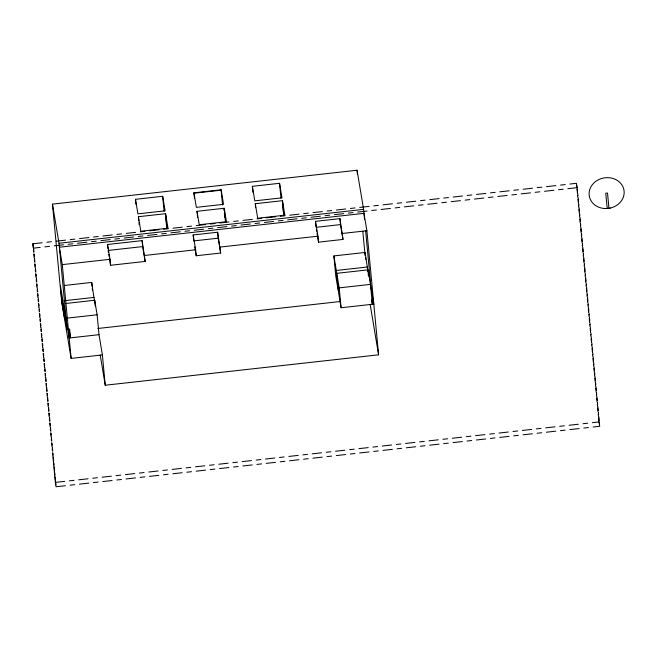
<?xml version="1.0" encoding="UTF-8"?>
<svg xmlns="http://www.w3.org/2000/svg" width="657" height="657" viewBox="0 0 657 657"><rect width="100%" height="100%" fill="white"/><g stroke="black" fill="none" stroke-linecap="round" stroke-linejoin="round"><path stroke-width="0.99" d="M71.128 358.394L62.284 264.623L59.376 247.229L363.978 213.344L366.893 230.738L378.596 354.821L105.251 385.232L102.385 354.92L71.128 358.394L61.676 301.883L52.453 204.13L357.055 170.245L363.608 209.369L364.553 219.422M135.49 199.317L162.673 196.295L165.104 210.831L137.921 213.853L135.49 199.317L135.958 204.294M193.93 192.821L221.113 189.799L223.544 204.335L196.361 207.357L193.93 192.821L194.439 198.192M252.37 186.317L279.553 183.295L281.984 197.831L254.801 200.853L252.37 186.317L252.929 192.287M193.963 193.215L221.146 190.193M138.397 216.711L165.58 213.689L168.011 228.217L140.828 231.248L138.397 216.711L138.775 220.686M255.277 203.711L282.461 200.681L284.892 215.217L257.708 218.247L255.277 203.711L255.655 207.686M197.018 211.299L224.201 208.269L226.451 221.721L199.268 224.743L197.018 211.299L197.593 217.385M33.236 247.903L32.85 243.78L42.188 242.745M46.861 242.228L51.525 241.702M56.198 241.185L65.536 240.15M70.209 239.624L74.882 239.107M79.546 238.59L88.884 237.547M93.557 237.029L98.23 236.512M102.894 235.994L112.24 234.951M116.905 234.434L121.578 233.917M126.243 233.391L135.588 232.356M140.253 231.839L144.926 231.313M149.599 230.796L158.937 229.753M163.601 229.236L168.274 228.718M172.947 228.201L182.285 227.158M186.958 226.64L191.622 226.123M196.295 225.597L205.633 224.563M210.306 224.045L214.97 223.52M219.643 223.002L228.981 221.967M233.654 221.442L238.319 220.924M242.991 220.407L252.329 219.364M257.002 218.847L261.667 218.329M266.34 217.812L275.677 216.769M280.35 216.252L285.023 215.734M289.688 215.209L299.025 214.174M303.698 213.656L308.371 213.131M313.036 212.613L322.382 211.579M327.046 211.053L331.719 210.536M336.384 210.018L345.73 208.975M350.395 208.458L355.067 207.94M359.74 207.423L369.078 206.38M373.743 205.863L378.416 205.345M383.088 204.82L392.426 203.785M397.099 203.268L401.764 202.742M406.437 202.225L415.774 201.19M420.447 200.664L425.112 200.147M429.785 199.629L439.122 198.586M443.795 198.069L448.46 197.552M453.133 197.034L462.471 195.991M467.143 195.474L471.808 194.957M476.481 194.431L485.819 193.396M490.492 192.879L495.164 192.353M499.829 191.836L509.167 190.801M513.84 190.275L518.513 189.758M523.177 189.241L532.523 188.198M537.188 187.68L541.861 187.163M546.525 186.645L555.871 185.603M560.536 185.085L565.209 184.568M569.882 184.042L576.476 183.311L577.593 191.778M52.453 204.13L58.999 243.254L363.608 209.369M32.85 243.78L33.581 248.132L40.176 247.393M44.848 246.876L49.513 246.359M54.186 245.841L63.524 244.798M68.197 244.281L72.87 243.763M77.534 243.238L86.872 242.203M91.545 241.677L96.218 241.16M100.882 240.643L110.22 239.6M114.893 239.082L119.566 238.565M124.23 238.048L133.576 237.005M138.241 236.487L142.914 235.97M147.579 235.444L156.924 234.409M161.589 233.892L166.262 233.366M170.935 232.849L180.273 231.814M184.937 231.289L189.61 230.771M194.283 230.254L203.621 229.211M208.294 228.693L212.958 228.176M217.631 227.659L226.969 226.616M231.642 226.098L236.306 225.581M240.979 225.055L250.317 224.021M254.99 223.503L259.655 222.978M264.328 222.46L273.665 221.425M278.338 220.9L283.003 220.382M287.676 219.865L297.013 218.822M301.686 218.305L306.359 217.787M311.024 217.27L320.361 216.227M325.034 215.71L329.707 215.192M334.372 214.667L343.718 213.632M348.382 213.114L353.055 212.589M357.72 212.071L367.066 211.037M371.731 210.511L376.404 209.994M381.076 209.476L390.414 208.433M395.079 207.916L399.752 207.398M404.425 206.881L413.762 205.838M418.435 205.321L423.1 204.803M427.773 204.278L437.11 203.243M441.783 202.726L446.448 202.2M451.121 201.683L460.458 200.648M465.131 200.122L469.796 199.605M474.469 199.087L483.807 198.044M488.479 197.527L493.144 197.01M497.817 196.492L507.155 195.449M511.828 194.932L516.501 194.415M521.165 193.889L530.503 192.854M535.176 192.337L539.849 191.811M544.513 191.294L553.859 190.259M558.524 189.733L563.197 189.216M567.862 188.699L577.207 187.656M107.92 248.453L107.543 244.478L142.109 240.626L145.156 261.429L110.59 265.272L109.432 258.349M220.67 253.027L218.19 238.195L193.725 240.914L193.166 234.951L217.631 232.233L220.67 253.027L196.213 255.754L194.718 246.851M342.987 239.427L340.507 224.587L316.042 227.314L315.483 221.343L339.948 218.625L342.987 239.427L318.53 242.146L317.035 233.243M145.156 261.429L142.676 246.597L108.109 250.44L108.438 252.419M62.284 264.623L110.023 259.31L110.59 265.272M144.597 255.466L195.646 249.783L196.213 255.754M220.111 247.065L317.963 236.183L318.53 242.146M342.428 233.457L366.893 230.738M64.485 285.458L91.709 282.436L94.682 302.376M333.871 255.934L336.302 270.47L338.183 290.361L335.752 275.825L333.871 255.934L365.128 252.46L368.035 271.965M64.969 300.651L94.214 297.399M336.302 270.47L367.567 266.997M65.454 303.509L94.69 300.257L97.121 314.793L99.002 334.676L102.385 354.92M336.786 273.328L368.043 269.846L370.474 284.382L372.347 304.273L341.09 307.747L338.659 293.211L336.786 273.328L339.217 287.865L341.09 307.747M66.874 318.16L97.121 314.793M339.217 287.865L370.474 284.382M67.819 329.305L69.634 329.1L70.463 337.854L99.002 334.676M97.827 328.484L340.581 301.481M52.56 452.722L55.36 482.41L64.706 481.367M69.371 480.85L74.044 480.333M78.709 479.807L88.054 478.772M92.719 478.255L97.392 477.729M102.065 477.212L111.403 476.177M116.067 475.652L120.74 475.134M125.413 474.617L134.751 473.574M139.415 473.056L144.088 472.539M148.761 472.022L158.099 470.979M162.772 470.461L167.436 469.944M172.109 469.418L181.447 468.384M186.12 467.866L190.785 467.341M195.458 466.823L204.795 465.788M209.468 465.263L214.133 464.745M218.806 464.228L228.143 463.185M232.816 462.668L237.489 462.15M242.154 461.633L251.491 460.59M256.164 460.072L260.837 459.555M265.502 459.029L274.848 457.995M279.512 457.477L284.185 456.952M288.85 456.434L298.196 455.4M302.861 454.874L307.533 454.357M312.198 453.839L321.544 452.796M326.209 452.279L330.882 451.761M335.555 451.244L344.892 450.201M349.557 449.684L354.23 449.166M358.903 448.641L368.24 447.606M372.913 447.089L377.578 446.563M382.251 446.046L391.588 445.011M396.261 444.485L400.926 443.968M405.599 443.45L414.937 442.407M419.609 441.89L424.274 441.373M428.947 440.847L438.285 439.812M442.958 439.295L447.631 438.769M452.295 438.252L461.633 437.217M466.306 436.691L470.979 436.174M475.643 435.657L484.989 434.614M489.654 434.096L494.327 433.579M498.992 433.062L508.337 432.019M513.002 431.501L517.675 430.984M522.34 430.458L531.685 429.423M536.35 428.906L541.023 428.38M545.696 427.863L555.034 426.828M559.698 426.303L564.371 425.785M569.044 425.268L578.382 424.225M583.055 423.708L587.719 423.19M592.392 422.673L598.987 421.934L599.718 426.286L593.115 427.017M65.429 485.72L56.091 486.755L55.36 482.41M70.102 485.195L74.767 484.677M79.44 484.16L88.777 483.117M93.45 482.599L98.115 482.082M102.788 481.565L112.125 480.522M116.798 480.004L121.471 479.487M126.136 478.961L135.473 477.926M140.146 477.401L144.819 476.883M149.484 476.366L158.83 475.323M163.494 474.806L168.167 474.288M172.832 473.771L182.178 472.728M186.843 472.211L191.516 471.693M196.188 471.168L205.526 470.133M210.191 469.615L214.864 469.09M219.537 468.572L228.874 467.538M233.547 467.012L238.212 466.495M242.885 465.977L252.222 464.934M256.895 464.417L261.56 463.899M266.233 463.382L275.57 462.339M280.243 461.822L284.908 461.304M289.581 460.779L298.919 459.744M303.591 459.227L308.256 458.701M312.929 458.184L322.267 457.149M326.94 456.623L331.613 456.106M336.277 455.588L345.615 454.545M350.288 454.028L354.961 453.511M359.625 452.993L368.971 451.95M373.636 451.433L378.309 450.916M382.974 450.39L392.319 449.355M396.984 448.838L401.657 448.312M406.33 447.795L415.667 446.76M420.332 446.234L425.005 445.717M429.678 445.2L439.016 444.157M443.68 443.639L448.353 443.122M453.026 442.604L462.364 441.561M467.037 441.044L471.701 440.527M476.374 440.001L485.712 438.966M490.385 438.449L495.049 437.923M499.722 437.406L509.06 436.371M513.733 435.846L518.398 435.328M523.071 434.811L532.408 433.768M537.081 433.25L541.754 432.733M546.419 432.216L555.756 431.173M560.429 430.655L565.102 430.138M569.767 429.612L579.113 428.578M583.777 428.06L588.45 427.535M373.858 304.626L370.95 287.24L365.604 230.558M371.542 299.428L372.347 304.273M370.154 304.363L378.596 354.821M315.483 221.343L317.963 236.183M316.378 229.285L316.707 231.264M193.166 234.951L195.646 249.783M107.543 244.478L110.023 259.31M108.766 254.399L109.103 256.378M100.184 354.952L105.251 385.232M69.001 329.132L70.463 337.854M69.256 338.511L66.341 321.125L58.999 243.254M608.949 208.294L607.511 193.002L605.762 193.199L607.208 208.483M577.782 193.766L577.971 195.753M578.16 197.741L578.53 201.715M578.718 203.703L578.907 205.698M579.096 207.686L579.466 211.661M579.655 213.648L579.844 215.636M580.032 217.623L580.41 221.606M580.591 223.594L580.78 225.581M580.969 227.568L581.346 231.543M581.535 233.539L581.724 235.526M581.905 237.514L582.283 241.489M582.472 243.476L582.66 245.463M582.849 247.451L583.219 251.434M583.408 253.421L583.597 255.409M583.786 257.396L584.163 261.371M584.344 263.367L584.533 265.354M584.722 267.342L585.1 271.316M585.288 273.304L585.469 275.291M585.658 277.287L586.036 281.262M586.225 283.249L586.414 285.237M586.602 287.224L586.972 291.199M587.161 293.194L587.35 295.182M587.539 297.169L587.908 301.144M588.097 303.132L588.286 305.119M588.475 307.115L588.853 311.09M589.033 313.077L589.222 315.064M589.411 317.052L589.789 321.035M589.978 323.022L590.167 325.01M590.347 326.997L590.725 330.972M590.914 332.959L591.103 334.947M591.292 336.942L591.661 340.917M591.85 342.905L592.039 344.892M592.228 346.88L592.606 350.863M592.786 352.85L592.975 354.837M593.164 356.825L593.542 360.8M593.731 362.787L593.912 364.783M594.1 366.77L594.478 370.745M594.667 372.733L594.856 374.72M595.037 376.707L595.414 380.69M595.603 382.678L595.792 384.665M595.981 386.653L596.351 390.628M596.54 392.615L596.728 394.611M596.917 396.598L597.295 400.573M597.476 402.56L597.665 404.548M597.854 406.535L598.231 410.518M598.42 412.506L598.609 414.493M598.79 416.481L599.168 420.455M599.356 422.443L599.545 424.438M576.665 185.299L576.854 187.286M577.043 189.273L577.413 193.257M577.602 195.244L577.79 197.231M577.979 199.219L578.357 203.194M578.538 205.181L578.727 207.177M578.916 209.164L579.293 213.139M579.482 215.126L579.663 217.114M579.852 219.101L580.23 223.084M580.418 225.072L580.607 227.059M580.796 229.047L581.166 233.021M581.355 235.009L581.544 237.005M581.732 238.992L582.102 242.967M582.291 244.954L582.48 246.942M582.669 248.929L583.046 252.912M583.227 254.9L583.416 256.887M583.605 258.874L583.983 262.849M584.172 264.845L584.36 266.832M584.541 268.82L584.919 272.795M585.108 274.782L585.297 276.769M585.486 278.757L585.855 282.74M586.044 284.727L586.233 286.715M586.422 288.702L586.8 292.677M586.98 294.673L587.169 296.66M587.358 298.648L587.736 302.622M587.925 304.61L588.105 306.597M588.294 308.593L588.672 312.568M588.861 314.555L589.05 316.543M589.23 318.53L589.608 322.505M589.797 324.501L589.986 326.488M590.175 328.475L590.544 332.45M590.733 334.438L590.922 336.425M591.111 338.421L591.489 342.396M591.67 344.383L591.858 346.37M592.047 348.358L592.425 352.341M592.614 354.328L592.803 356.316M592.984 358.303L593.361 362.278M593.55 364.265L593.739 366.253M593.928 368.248L594.298 372.223M594.486 374.211L594.675 376.198M594.864 378.186L595.242 382.169M595.423 384.156L595.612 386.144M595.8 388.131L596.178 392.106M596.367 394.093L596.548 396.089M596.737 398.076L597.114 402.051M597.303 404.039L597.492 406.026M597.673 408.013L598.051 411.996M598.24 413.984L598.428 415.971M598.617 417.959L598.987 421.934M368.043 269.846L368.602 275.817M368.224 273.953L368.405 275.94M365.128 252.46L365.415 255.442M365.604 257.429L365.785 259.416M357.055 170.245L357.441 174.31M362.812 231.223L365.111 255.622M339.948 218.625L340.507 224.587M282.461 200.681L283.865 215.595M282.453 202.799L283.298 211.751M283.487 213.739L283.668 215.726M279.553 183.295L280.958 198.209M224.201 208.269L225.54 222.468M223.922 208.384L224.119 210.412M224.407 213.459L224.784 217.516M221.113 189.799L222.559 205.107M217.631 232.233L218.19 238.195M165.58 213.689L166.985 228.603M165.482 214.806L165.663 216.794M165.851 218.789L166.788 228.726M162.673 196.295L164.078 211.209M142.109 240.626L142.676 246.597M138.964 222.674L139.153 224.661M94.69 300.257L95.257 306.219M91.709 282.436L92.087 286.411M92.276 288.398L92.456 290.386M33.581 248.132L33.967 252.247M34.156 254.234L34.345 256.222M34.525 258.209L34.903 262.192M35.092 264.18L35.281 266.167M35.47 268.155L35.839 272.129M36.028 274.125L36.217 276.112M36.406 278.1L36.784 282.075M36.964 284.062L37.153 286.05M37.342 288.045L37.72 292.02M37.909 294.007L38.09 295.995M38.278 297.982L38.656 301.957M38.845 303.953L39.034 305.94M39.223 307.928L39.592 311.903M39.781 313.89L39.97 315.877M40.159 317.873L40.529 321.848M40.718 323.835L40.906 325.823M41.095 327.81L41.473 331.793M41.654 333.781L41.843 335.768M42.032 337.755L42.409 341.73M42.598 343.718L42.787 345.705M42.968 347.701L43.346 351.676M43.534 353.663L43.723 355.651M43.912 357.638L44.282 361.621M44.471 363.608L44.66 365.596M44.848 367.583L45.226 371.558M45.407 373.546L45.596 375.541M45.785 377.529L46.162 381.503M46.351 383.491L46.532 385.478M46.721 387.466L47.099 391.449M47.288 393.436L47.476 395.424M47.665 397.411L48.035 401.386M48.224 403.373L48.413 405.369M48.602 407.356L48.971 411.331M49.16 413.319L49.349 415.306M49.538 417.294L49.916 421.277M50.096 423.264L50.285 425.251M50.474 427.239L50.852 431.214M51.041 433.201L51.23 435.197M51.41 437.184L51.788 441.159M51.977 443.147L52.166 445.134M52.355 447.121L52.724 451.104M52.913 453.092L53.102 455.079M53.291 457.067L53.669 461.042M53.849 463.037L54.038 465.025M54.227 467.012L54.605 470.987M54.794 472.974L54.974 474.962M55.163 476.949L55.541 480.932M55.73 482.92L55.919 484.907M33.425 249.89L33.614 251.877M33.803 253.865L34.18 257.84M34.361 259.835L34.55 261.823M34.739 263.81L35.117 267.785M35.306 269.772L35.486 271.76M35.675 273.747L36.053 277.73M36.242 279.718L36.431 281.705M36.611 283.693L36.989 287.667M37.178 289.663L37.367 291.651M37.556 293.638L37.925 297.613M38.114 299.6L38.303 301.588M38.492 303.583L38.87 307.558M39.05 309.546L39.239 311.533M39.428 313.52L39.806 317.495M39.995 319.491L40.184 321.478M40.364 323.466L40.742 327.441M40.931 329.428L41.12 331.415M41.309 333.411L41.678 337.386M41.867 339.373L42.056 341.361M42.245 343.348L42.623 347.331M42.804 349.319L42.992 351.306M43.181 353.294L43.559 357.268M43.748 359.256L43.929 361.243M44.118 363.239L44.495 367.214M44.684 369.201L44.873 371.189M45.054 373.176L45.432 377.159M45.62 379.146L45.809 381.134M45.998 383.121L46.368 387.096M46.557 389.084L46.746 391.079M46.934 393.067L47.312 397.042M47.493 399.029L47.682 401.016M47.871 403.004L48.248 406.987M48.437 408.974L48.626 410.962M48.807 412.949L49.185 416.924M49.374 418.911L49.562 420.907M49.751 422.894L50.121 426.869M50.31 428.857L50.499 430.844M50.688 432.832L51.057 436.815M51.246 438.802L51.435 440.79M51.624 442.777L52.002 446.752M52.19 448.739L52.371 450.735M610.353 208.055L605.787 208.565A17.591 15.398 -9.5 0 1 591.119 186.498A17.591 15.398 -9.5 0 1 620.594 183.221A17.591 15.398 -9.5 0 1 610.353 208.055M62.957 300.881L60.452 285.91L62.103 303.411L64.608 318.382L62.957 300.881M65.864 318.267L63.433 303.731L64.485 314.867L66.915 329.403L65.864 318.267"/></g></svg>
